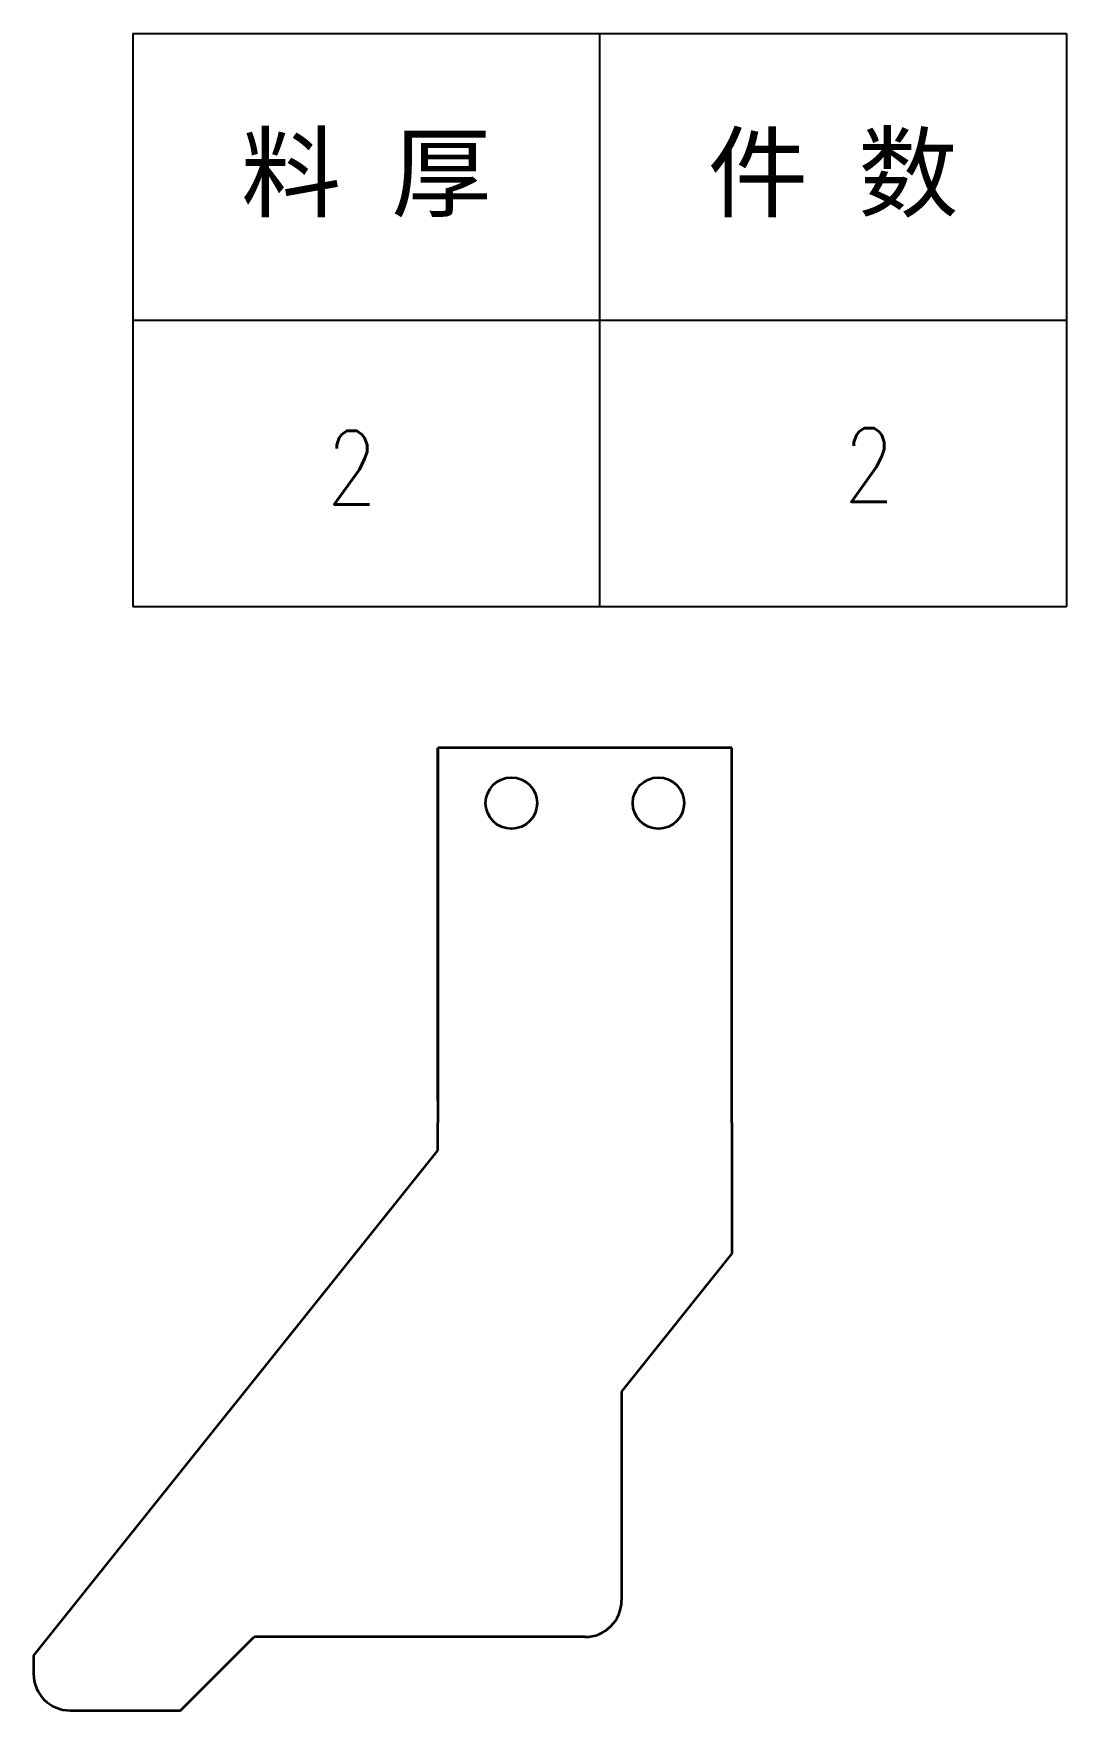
# Model space of a CAD drawing. Header units: millimetres. Extents: x 1333 to 38145, y -42879 to -3789.
# Drawn here: x 20727.6 to 20868.1, y -5143 to -4914.7 of the extents above; entities that cross this region are included whole.
import ezdxf
from ezdxf.enums import TextEntityAlignment as Align

# ---------------------------------------------------------------- set-up
doc = ezdxf.new("R2010")
doc.units = ezdxf.units.MM
doc.header["$LTSCALE"] = 0.5
doc.layers.add('粗实线', color=7, linetype='Continuous', lineweight=35)
doc.styles.add('DIM', font='romans.shx', dxfattribs={"width": 0.8, "bigfont": 'bigfont.shx'})
doc.styles.get("Standard").update_dxf_attribs({"font": 'simplex.shx'})

# ---------------------------------------------------------------- blocks, each defined once
blk = doc.blocks.new('*T121')
at = {"color": 0, "linetype": 'ByBlock', "lineweight": -2, "transparency": 16777216}
for p, q in [((0, 0), (127, 0)), ((0, 0), (0, -78)), ((63.5, 0), (63.5, -78)), ((127, 0), (127, -78)), ((0, -39), (127, -39)), ((0, -78), (127, -78))]:
    blk.add_line(p, q, dxfattribs=at)
at = {"color": 0, "transparency": 16777216, "char_height": 10, "width": 60.5, "attachment_point": 5}
for s, insert in [('{\\fSimSun|b0|i0|c134|p2;料 厚}', (31.75, -19.5)), ('{\\fSimSun|b0|i0|c134|p2;件 数}', (95.25, -19.5))]:
    blk.add_mtext(s, dxfattribs=dict(at, insert=insert))
blk = doc.blocks.new('拆图参数')
blk.add_blockref('*T121', (-63.5, 78))
at = {"style": 'DIM', "width": 0.8}
blk.add_attdef('6', text='', height=10, dxfattribs=at).set_placement((-37.13, 18.91), align=Align.MIDDLE_LEFT)
blk.add_attdef('1', text='', height=10, dxfattribs=at).set_placement((36.65, 19.27), align=Align.MIDDLE_CENTER)

msp = doc.modelspace()

# ---------------------------------------------------------------- linework, layer by layer
at = {"layer": '粗实线', "lineweight": 35, "ltscale": 0.05}
for p, q in [((20782.554, -5011.956), (20782.554, -5062.956)), ((20822.554, -5062.956), (20822.554, -5011.956)), ((20782.554, -5064.956), (20782.554, -5062.956)), ((20822.554, -5062.956), (20822.554, -5064.956))]:
    msp.add_line(p, q, dxfattribs=at)
at = {"layer": '粗实线', "lineweight": 35}
for p, q in [((20782.554, -5059.956), (20782.554, -5011.956)), ((20822.554, -5011.956), (20782.554, -5011.956)), ((20822.554, -5059.956), (20822.554, -5011.956)), ((20727.554, -5135.501), (20782.554, -5066.751)), ((20822.554, -5080.782), (20807.554, -5099.532)), ((20807.554, -5099.532), (20807.554, -5127.956)), ((20802.554, -5132.956), (20757.554, -5132.956))]:
    msp.add_line(p, q, dxfattribs=at)
at = {"layer": '粗实线', "lineweight": 35, "ltscale": 0.044863}
msp.add_line((20782.554, -5066.751), (20782.554, -5064.956), dxfattribs=at)
at = {"layer": '粗实线', "lineweight": 35, "ltscale": 0.395652}
msp.add_line((20822.554, -5064.956), (20822.554, -5080.782), dxfattribs=at)
at = {"layer": '粗实线', "lineweight": 35, "ltscale": 0.353553}
msp.add_line((20747.554, -5142.956), (20757.554, -5132.956), dxfattribs=at)
at = {"layer": '粗实线', "lineweight": 35, "ltscale": 0.061387}
msp.add_line((20727.554, -5135.501), (20727.554, -5137.956), dxfattribs=at)
at = {"layer": '粗实线', "lineweight": 35, "ltscale": 0.375}
msp.add_line((20732.554, -5142.956), (20747.554, -5142.956), dxfattribs=at)
at = {"layer": '粗实线', "lineweight": 35}
for centre in [(20792.554, -5019.456), (20812.554, -5019.456)]:
    msp.add_circle(centre, 3.5, dxfattribs=at)
for centre, start, end in [((20802.554, -5127.956), 270, 0), ((20732.554, -5137.956), 180, 270)]:
    msp.add_arc(centre, 5, start, end, dxfattribs=at)

# ---------------------------------------------------------------- block references
msp.add_blockref('拆图参数', (20804.561, -4992.711)).add_auto_attribs({'1': '2', '6': '2'})

doc.saveas('drawing.dxf')
